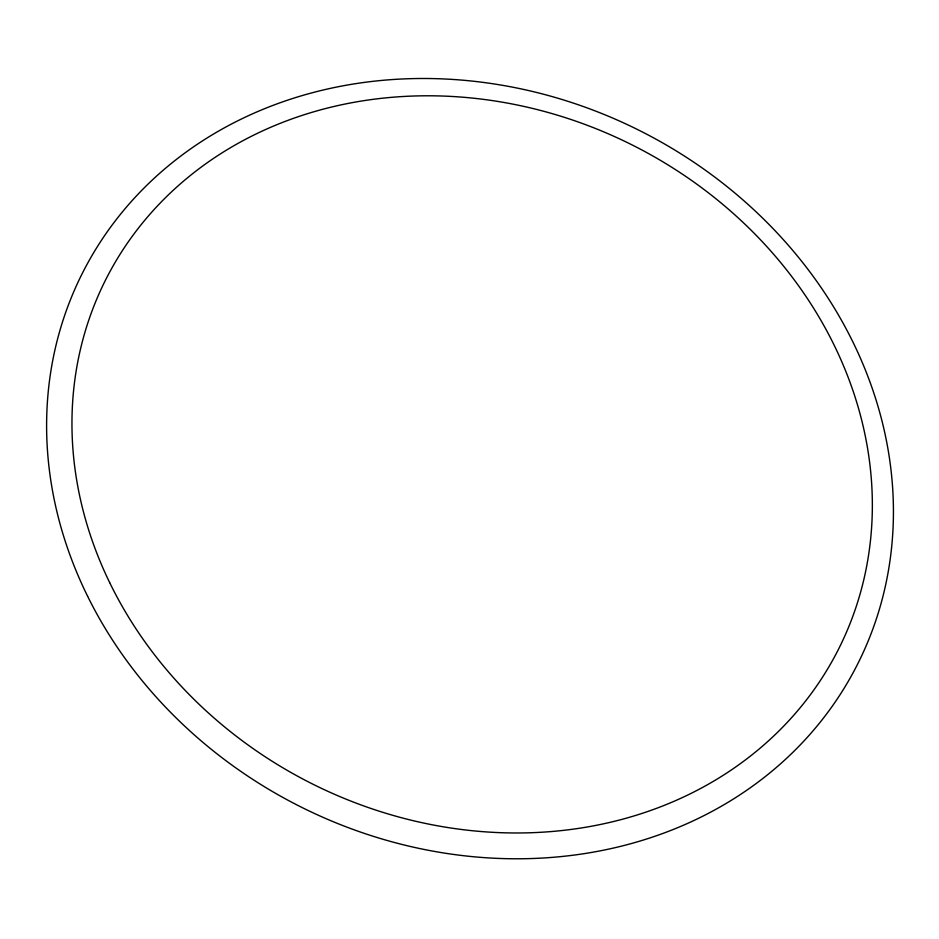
<?xml version="1.0" encoding="UTF-8"?>
<svg xmlns="http://www.w3.org/2000/svg" width="939" height="939" viewBox="0 0 939 939"><rect width="100%" height="100%" fill="white"/><g stroke="black" fill="none" stroke-linecap="round" stroke-linejoin="round"><path stroke-width="1.41" d="M87.62 596.265A434.1 378.217 26.7 0 0 818.667 724.098A434.1 378.217 26.7 0 0 503.75 85.531A434.1 378.217 26.7 0 0 87.62 596.265M109.687 582.638A410.343 357.254 26.7 0 0 800.298 707.583A410.343 357.254 26.7 0 0 506.461 102.914A410.343 357.254 26.7 0 0 109.687 582.638"/></g></svg>
